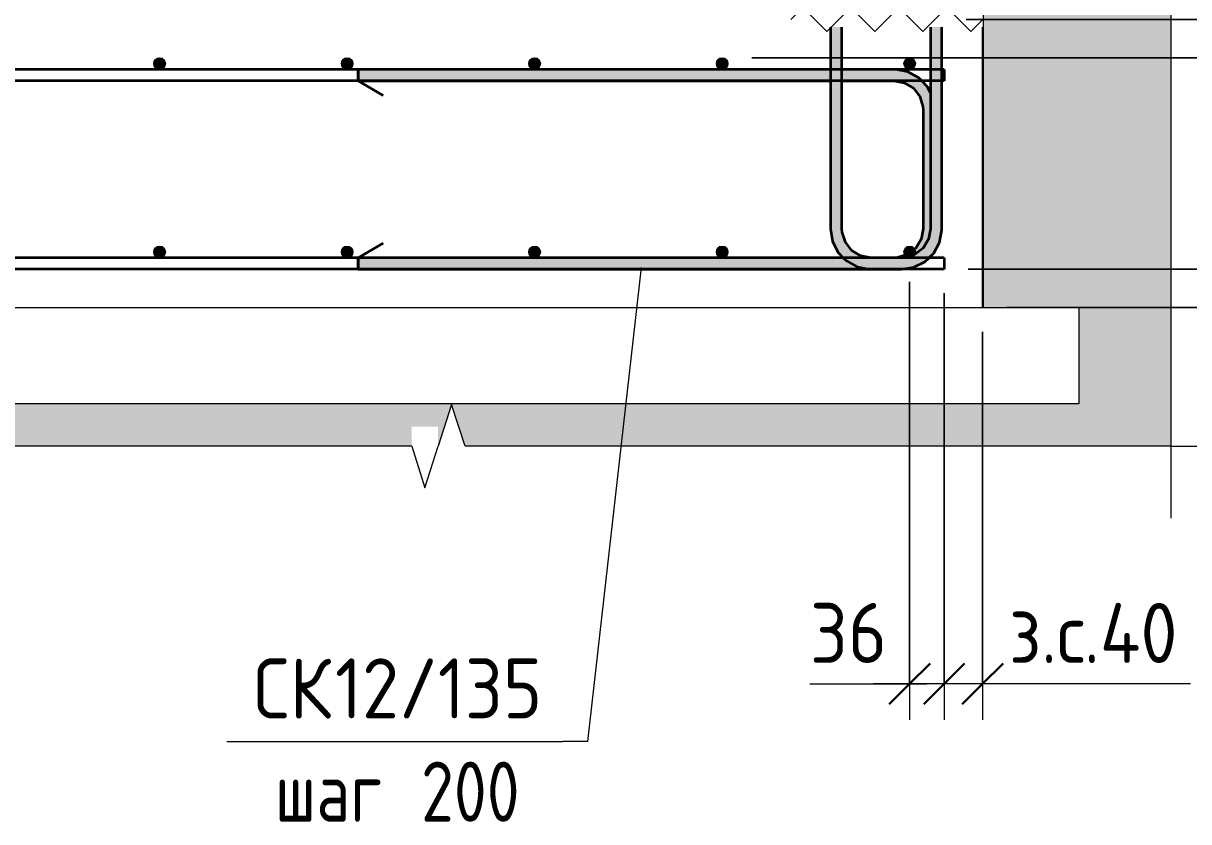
# Model space of a CAD drawing. Header units: millimetres. Extents: x 67134 to 121466, y -4758 to 13821.
# Drawn here: x 105783 to 106997, y -3785 to -2954 of the extents above; entities that cross this region are included whole.
import ezdxf

# ---------------------------------------------------------------- set-up
doc = ezdxf.new("R2010")
doc.units = ezdxf.units.MM
for name, color, linetype, lineweight in [('AA_Dim', 7, 'Continuous', 9), ('AA_Dim-25', 7, 'Continuous', 9), ('AA_Linii', 7, 'Continuous', 9), ('AA_Oformlenie', 7, 'Continuous', 9), ('AA_Vinoska', 7, 'Continuous', 9), ('AA_Visotnaya otmetka', 7, 'Continuous', 9), ('AF_Stena_Гидроизоляция', 253, 'Continuous', 20), ('KR_Armatura', 7, 'Continuous', 20), ('KR_Armatura_Tonkie', 7, 'Continuous', 20), ('KR_Fundament', 7, 'Continuous', 20)]:
    doc.layers.add(name, color=color, linetype=linetype, lineweight=lineweight)
doc.styles.add('ISOCPEUR_7', font='isocpeur.ttf', dxfattribs={"width": 0.9, "height": 62.5})
doc.styles.add('ISOCPEUR_8', font='isocpeur.ttf', dxfattribs={"width": 0.8, "height": 62.5})
doc.dimstyles.new('00_Точн_3_знака__прозр__2', dxfattribs={"dimscale": 304.8, "dimtxt": 62.248823, "dimasz": 0.139436, "dimexe": 0.123031, "dimexo": 0.082021, "dimgap": 0.008202, "dimtad": 1, "dimdec": 3, "dimrnd": 0.001, "dimdsep": 46, "dimtxsty": 'ISOCPEUR_7', "dimblk1": 'OBLIQUE', "dimblk2": 'OBLIQUE', "dimsah": 1, "dimcen": 0.09, "dimdle": 0.123031, "dimazin": 0, "dimtfac": 1, "dimtdec": 4, "dimtix": 1, "dimtmove": 1, "dimatfit": 3, "dimfxl": 1, "dimtvp": 1, "dimtolj": 1, "dimtzin": 0, "dimlwd": 18, "dimlwe": 18, "dimarcsym": 2})
doc.dimstyles.new('00_Точн_3_знака__прозр__3', dxfattribs={"dimscale": 304.8, "dimtxt": 62.248823, "dimasz": 0.139436, "dimexe": 0.123031, "dimexo": 0.082021, "dimgap": 0.008202, "dimtad": 1, "dimdec": 3, "dimrnd": 0.001, "dimdsep": 46, "dimtxsty": 'ISOCPEUR_7', "dimblk1": 'OBLIQUE', "dimblk2": 'OBLIQUE', "dimsah": 1, "dimcen": 0.09, "dimdle": 0.123031, "dimazin": 0, "dimtfac": 1, "dimtdec": 4, "dimtix": 1, "dimtmove": 0, "dimatfit": 3, "dimfxl": 1, "dimtvp": 1, "dimtolj": 1, "dimtzin": 0, "dimlwd": 18, "dimlwe": 18, "dimarcsym": 2})

# ---------------------------------------------------------------- blocks, each defined once
blk = doc.blocks.new('350_Стержень П торец СК-СГ _НесАрм_РабПлоск_ - 350_Стержень П торец СК-СГ _НесАрм_РабПлоск_-4075653-1-1 Армирование')
at = {"layer": 'KR_Armatura_Tonkie', "lineweight": 35}
h = blk.add_hatch(color=256, dxfattribs=at)
h.paths.add_polyline_path([(-71162.7, -3014), (-70923.5, -3013.8), (-70923.5, -3002), (-71415.1, -3002.2), (-71415.1, -3014)])
h.paths.add_polyline_path([(-70857.1, -3014), (-70857.1, -3002), (-70911.5, -3002.3), (-70911.5, -3014), (-70877.7, -3014)])
for points in [[(-70819.5, -3044), (-70819.5, -3043.8), (-70819.5, -3026), (-70820.7, -3023), (-70827.8, -3014), (-70836.1, -3007.6), (-70846.2, -3003.4), (-70857.1, -3002.2), (-70857.1, -3014), (-70849.2, -3015.1), (-70841.5, -3018.5), (-70835.5, -3023.3), (-70831, -3029.3), (-70828.1, -3036.2), (-70826.8, -3044), (-70819.5, -3044)], [(-70821.1, -3168), (-70819.5, -3168), (-70819.5, -3044), (-70827.1, -3044), (-70826.9, -3168), (-70822.6, -3168)], [(-70856, -3198), (-70847.7, -3197.8), (-70841.7, -3197), (-70833.6, -3193.3), (-70827.9, -3188.7), (-70823.4, -3182.7), (-70820.5, -3175.8), (-70819.5, -3168), (-70827.1, -3168), (-70828.1, -3175.8), (-70831.4, -3183.5), (-70836.3, -3189.6), (-70843, -3194.4), (-70849.5, -3197), (-70857.1, -3198)], [(-71415.1, -3210), (-70883, -3209.8), (-70893.1, -3208.2), (-70902.9, -3204), (-70911.2, -3198), (-71415.1, -3198.2), (-71415.1, -3209.8)]]:
    blk.add_hatch(color=256, dxfattribs=at).paths.add_polyline_path(points)
for p, q in [((-70923.5, -3002), (-71415.1, -3002)), ((-71415.1, -3014), (-71415.1, -3002)), ((-71415.1, -3002.2), (-71415.1, -3013.8)), ((-70857.1, -3002), (-70911.5, -3002)), ((-71415.1, -3014), (-70923.5, -3014)), ((-71415.1, -3014), (-71389.1, -3029)), ((-70911.5, -3014), (-70857.1, -3014)), ((-70827.1, -3044), (-70827.1, -3168)), ((-71415.1, -3198), (-71389.1, -3183)), ((-70910.8, -3198), (-71415.1, -3198)), ((-71415.1, -3210), (-71415.1, -3198)), ((-71415.1, -3198.2), (-71415.1, -3209.8)), ((-70857.1, -3198), (-70881.5, -3198)), ((-71415.1, -3210), (-70857.1, -3210))]:
    blk.add_line(p, q, dxfattribs=at)
at = {"layer": 'KR_Armatura_Tonkie', "lineweight": 35, "flags": 128}
for points in [[(-70828.3, -3014), (-70831.6, -3010.6), (-70842.9, -3004.5), (-70855.5, -3002), (-70857.1, -3002)], [(-70857.1, -3014), (-70846.4, -3016), (-70837.1, -3021.6), (-70830.5, -3030.1), (-70827.3, -3040.5), (-70827.1, -3044)], [(-70819.5, -3026.4), (-70822.7, -3019.8), (-70828.3, -3014)], [(-70827.1, -3168), (-70829, -3178.7), (-70834.6, -3187.9), (-70843.2, -3194.6), (-70853.5, -3197.8), (-70857.1, -3198)]]:
    blk.add_lwpolyline(points, dxfattribs=at)
blk = doc.blocks.new('265_Выпуск П одной длины _НесАрм_РабПлоск_ - В1 _d12_ t250-4071037-1-1 Армирование')
at = {"layer": 'KR_Armatura_Tonkie', "lineweight": 35}
h = blk.add_hatch(color=256, dxfattribs=at)
h.paths.add_polyline_path([(-70917.5, -3168), (-70911.5, -3168), (-70911.7, -2958), (-70923.5, -2958), (-70923.3, -3168), (-70919, -3168)])
h.paths.add_polyline_path([(-70914.1, -2942), (-70911.5, -2942), (-70911.7, -2442), (-70923.5, -2442), (-70923.3, -2942), (-70914.5, -2942)])
h = blk.add_hatch(color=256, dxfattribs=at)
h.paths.add_polyline_path([(-70815, -3168), (-70807.5, -3168), (-70807.7, -2958), (-70819.5, -2958), (-70819.2, -3168), (-70815.3, -3168)])
h.paths.add_polyline_path([(-70816.5, -2942), (-70807.5, -2942), (-70807.7, -2442), (-70819.5, -2442), (-70819.3, -2942), (-70817.3, -2942)])
for points in [[(-70881.5, -3210), (-70881.5, -3198), (-70889.8, -3196.8), (-70897.3, -3193.3), (-70902.7, -3189.2), (-70907.4, -3183), (-70910.4, -3175.8), (-70911.7, -3168), (-70923.5, -3168), (-70922, -3178.9), (-70917.8, -3189), (-70910.7, -3198.1), (-70902.5, -3204.4), (-70892.3, -3208.6), (-70886.4, -3209.3)], [(-70849.5, -3210), (-70838.6, -3208.6), (-70828.5, -3204.4), (-70819.8, -3197.7), (-70813.1, -3189), (-70808.8, -3178.5), (-70807.7, -3168), (-70819.5, -3168), (-70820.7, -3176.2), (-70823.5, -3183), (-70828.2, -3189.2), (-70834.5, -3194), (-70841.7, -3197), (-70849.5, -3198.2), (-70849.5, -3209.8)], [(-70877.7, -3210), (-70849.5, -3209.8), (-70849.5, -3198), (-70881.5, -3198.2), (-70881.5, -3210)]]:
    blk.add_hatch(color=256, dxfattribs=at).paths.add_polyline_path(points)
for p, q in [((-70923.5, -2442), (-70923.5, -2942)), ((-70923.5, -2442), (-70923.3, -2442)), ((-70911.7, -2442), (-70923.1, -2442)), ((-70923.1, -2442), (-70911.5, -2442)), ((-70911.5, -2942), (-70911.5, -2442)), ((-70911.5, -2442), (-70911.1, -2442.7)), ((-70911.1, -2442.7), (-70896.5, -2468)), ((-70819.5, -2442), (-70834.5, -2468)), ((-70819.5, -2442), (-70819.5, -2942)), ((-70819.5, -2442), (-70819.3, -2442)), ((-70819.1, -2442), (-70807.5, -2442)), ((-70807.7, -2442), (-70819.1, -2442)), ((-70807.5, -2942), (-70807.5, -2442)), ((-70923.5, -2958), (-70923.5, -3002)), ((-70911.5, -3002), (-70911.5, -2958)), ((-70819.5, -2958), (-70819.5, -3002)), ((-70807.5, -3002), (-70807.5, -2958)), ((-70923.5, -3002), (-70923.5, -3014)), ((-70911.5, -3014), (-70911.5, -3002)), ((-70819.5, -3002), (-70819.5, -3014)), ((-70807.5, -3014), (-70807.5, -3002)), ((-70923.5, -3014), (-70923.5, -3168)), ((-70911.5, -3168), (-70911.5, -3014)), ((-70819.5, -3014), (-70819.5, -3168)), ((-70807.5, -3168), (-70807.5, -3014)), ((-70849.5, -3198), (-70881.5, -3198)), ((-70881.5, -3210), (-70849.5, -3210))]:
    blk.add_line(p, q, dxfattribs=at)
at = {"layer": 'KR_Armatura_Tonkie', "lineweight": 35, "flags": 128}
for points in [[(-70923.5, -3168), (-70921.5, -3180.7), (-70915.8, -3192.2), (-70910.2, -3198)], [(-70881.5, -3198), (-70892.1, -3196), (-70901.4, -3190.4), (-70908, -3181.9), (-70911.2, -3171.5), (-70911.5, -3168)], [(-70819.5, -3168), (-70821.4, -3178.7), (-70827, -3187.9), (-70835.6, -3194.6), (-70845.9, -3197.8), (-70849.5, -3198)], [(-70820.7, -3197.9), (-70816, -3193.4), (-70809.9, -3182.1), (-70807.5, -3169.5), (-70807.5, -3168)], [(-70910.2, -3198), (-70906.9, -3201.4), (-70895.6, -3207.5), (-70883, -3210), (-70881.5, -3210)], [(-70849.5, -3210), (-70836.8, -3208), (-70825.3, -3202.3), (-70820.8, -3198)]]:
    blk.add_lwpolyline(points, dxfattribs=at)
blk = doc.blocks.new('Последовательность узлов - 3мм масшт20 маскировка-V4-1-1 Армирование')
at = {"layer": 'AA_Oformlenie'}
for p, q in [((-70965.1, 1330), (-70952.6, 1342.5)), ((-70927.6, 1317.5), (-70952.6, 1342.5)), ((-70915.1, 1330), (-70902.6, 1342.5)), ((-70877.6, 1317.5), (-70902.6, 1342.5)), ((-70865.1, 1330), (-70852.6, 1342.5)), ((-70827.6, 1317.5), (-70852.6, 1342.5)), ((-70815.1, 1330), (-70802.6, 1342.5)), ((-70777.6, 1317.5), (-70802.6, 1342.5)), ((-70915.1, 1330), (-70927.6, 1317.5)), ((-70865.1, 1330), (-70877.6, 1317.5)), ((-70815.1, 1330), (-70827.6, 1317.5)), ((-70765.1, 1330), (-70777.6, 1317.5))]:
    blk.add_line(p, q, dxfattribs=at)
blk = doc.blocks.new('011_Прямоугольник обрыва _ЭлУзла_ - 011_Прямоугольник обрыва _ЭлУзла_-4154538-1-1 Армирование')
at = {"layer": 'AA_Oformlenie'}
for p, q in [((-70569.3, -2067), (-70569.3, -3394.1)), ((-71359.5, -3394.1), (-72829.2, -3394.1)), ((-70569.3, -3394.1), (-71303.8, -3394.1))]:
    blk.add_line(p, q, dxfattribs=at)
blk = doc.blocks.new('DIMBLOCK89-1-1 Армирование')
at = {"layer": 'AA_Dim-25', "lineweight": 30}
for p, q in [((107122.6, -3210), (107101.4, -3188.8)), ((107122.6, -3210), (107143.9, -3231.2)), ((107122.6, -3250), (107101.4, -3228.8)), ((107122.6, -3250), (107143.9, -3271.2))]:
    blk.add_line(p, q, dxfattribs=at)
at = {"layer": 'AA_Dim-25', "lineweight": 18}
for p, q in [((106767.1, -3210), (107160.1, -3210)), ((107122.6, -3210), (106767.1, -3210)), ((107122.6, -3287.5), (107122.6, -3210)), ((107122.6, -3256.9), (107122.6, -3230)), ((106807.1, -3250), (107160.1, -3250)), ((107122.6, -3250), (106807.1, -3250)), ((107122.6, -3471.1), (107122.6, -3256.9))]:
    blk.add_line(p, q, dxfattribs=at)
at = {"layer": 'AA_Dim-25', "color": 0, "lineweight": 18, "insert": (107038.5, -3471.1), "char_height": 62.5, "width": 226.969, "attachment_point": 1, "rotation": 90, "line_spacing_factor": 1.149209, "style": 'ISOCPEUR_7'}
blk.add_mtext('з.с.40', dxfattribs=at)
blk = doc.blocks.new('_Oblique')
at = {"color": 0, "linetype": 'ByBlock', "lineweight": -2}
blk.add_line((-0.5, -0.5), (0.5, 0.5), dxfattribs=at)
blk = doc.blocks.new('DIMBLOCK90-1-1 Армирование')
at = {"layer": 'AA_Dim-25', "lineweight": 30}
for p, q in [((107122.6, -2990), (107101.4, -2968.8)), ((107122.6, -2990), (107143.9, -3011.3)), ((107122.6, -3210), (107101.4, -3188.8)), ((107122.6, -3210), (107143.9, -3231.2))]:
    blk.add_line(p, q, dxfattribs=at)
at = {"layer": 'AA_Dim-25', "lineweight": 18}
for p, q in [((106541.9, -2990), (107160.1, -2990)), ((107122.6, -2990), (106541.9, -2990)), ((107122.6, -3210), (107122.6, -2990)), ((106767.1, -3210), (107160.1, -3210)), ((107122.6, -3210), (106767.1, -3210))]:
    blk.add_line(p, q, dxfattribs=at)
at = {"layer": 'AA_Dim-25', "color": 0, "lineweight": 18, "insert": (107038.5, -3159.3), "char_height": 62.5, "width": 142.215, "attachment_point": 1, "rotation": 90, "line_spacing_factor": 1.149209, "style": 'ISOCPEUR_7'}
blk.add_mtext('220', dxfattribs=at)
blk = doc.blocks.new('DIMBLOCK91-1-1 Армирование')
at = {"layer": 'AA_Dim-25', "lineweight": 18}
for p, q in [((107263.3, -2676.6), (107263.3, -2890.7)), ((107263.3, -2890.7), (107122.6, -2970)), ((106765.1, -2950), (107160.1, -2950)), ((107122.6, -2950), (106765.1, -2950)), ((107122.6, -2990), (107122.6, -2950)), ((106541.9, -2990), (107160.1, -2990)), ((107122.6, -2990), (106541.9, -2990))]:
    blk.add_line(p, q, dxfattribs=at)
at = {"layer": 'AA_Dim-25', "lineweight": 30}
for p, q in [((107122.6, -2950), (107101.4, -2928.8)), ((107122.6, -2950), (107143.9, -2971.3)), ((107122.6, -2990), (107101.4, -2968.8)), ((107122.6, -2990), (107143.9, -3011.3))]:
    blk.add_line(p, q, dxfattribs=at)
at = {"layer": 'AA_Dim-25', "color": 0, "lineweight": 18, "insert": (107179.1, -2865.7), "char_height": 62.5, "width": 226.969, "attachment_point": 1, "rotation": 90, "line_spacing_factor": 1.149209, "style": 'ISOCPEUR_7'}
blk.add_mtext('з.с.40', dxfattribs=at)
blk = doc.blocks.new('DIMBLOCK92-1-1 Армирование')
at = {"layer": 'AA_Dim-25', "lineweight": 18}
for p, q in [((107122.6, -2786.7), (107122.6, -2890.7)), ((107122.6, -2890.7), (107122.6, -2925)), ((106777.1, -2900), (107160.1, -2900)), ((107122.6, -2900), (106777.1, -2900)), ((107122.6, -2950), (107122.6, -2900)), ((106765.1, -2950), (107160.1, -2950)), ((107122.6, -2950), (106765.1, -2950))]:
    blk.add_line(p, q, dxfattribs=at)
at = {"layer": 'AA_Dim-25', "lineweight": 30}
for p, q in [((107122.6, -2900), (107101.4, -2878.8)), ((107122.6, -2900), (107143.9, -2921.2)), ((107122.6, -2950), (107101.4, -2928.8)), ((107122.6, -2950), (107143.9, -2971.3))]:
    blk.add_line(p, q, dxfattribs=at)
at = {"layer": 'AA_Dim-25', "color": 0, "lineweight": 18, "insert": (107038.5, -2865.7), "char_height": 62.5, "width": 94.81, "attachment_point": 1, "rotation": 90, "line_spacing_factor": 1.149209, "style": 'ISOCPEUR_7'}
blk.add_mtext('50', dxfattribs=at)
blk = doc.blocks.new('042_М_Арматуры - Диам длина поз _ Комментарий-3662934-1-1 Армирование')
at = {"layer": 'AA_Vinoska'}
blk.add_line((-72259.7, -2790.4), (-71909.7, -2790.4), dxfattribs=at)
blk = doc.blocks.new('DIMBLOCK100-1-1 Армирование')
at = {"layer": 'AA_Dim-25', "lineweight": 18}
for p, q in [((106742.1, -3235), (106742.1, -3679.1)), ((106742.1, -3641.6), (106742.1, -3235)), ((106782.1, -3275), (106782.1, -3679.1)), ((106782.1, -3641.6), (106782.1, -3275)), ((106819.6, -3641.6), (106704.6, -3641.6)), ((106784.5, -3641.5), (106762.1, -3641.6)), ((106998.7, -3641.5), (106784.5, -3641.5))]:
    blk.add_line(p, q, dxfattribs=at)
at = {"layer": 'AA_Dim-25', "lineweight": 30}
for p, q in [((106742.1, -3641.6), (106763.4, -3620.3)), ((106782.1, -3641.6), (106803.4, -3620.3)), ((106742.1, -3641.6), (106720.9, -3662.8)), ((106782.1, -3641.6), (106760.9, -3662.8))]:
    blk.add_line(p, q, dxfattribs=at)
at = {"layer": 'AA_Dim-25', "color": 0, "lineweight": 18, "insert": (106809.5, -3557.4), "char_height": 62.5, "width": 226.969, "attachment_point": 1, "line_spacing_factor": 1.149209, "style": 'ISOCPEUR_7'}
blk.add_mtext('з.с.40', dxfattribs=at)
blk = doc.blocks.new('DIMBLOCK102-1-1 Армирование')
at = {"layer": 'AA_Dim-25', "lineweight": 18}
for p, q in [((106706.1, -3223), (106706.1, -3679.1)), ((106706.1, -3641.6), (106706.1, -3223)), ((106742.1, -3235), (106742.1, -3679.1)), ((106742.1, -3641.6), (106742.1, -3235)), ((106602.3, -3641.5), (106706.3, -3641.5)), ((106779.6, -3641.6), (106668.6, -3641.6)), ((106706.3, -3641.5), (106724.1, -3641.6))]:
    blk.add_line(p, q, dxfattribs=at)
at = {"layer": 'AA_Dim-25', "lineweight": 30}
for p, q in [((106706.1, -3641.6), (106727.4, -3620.3)), ((106742.1, -3641.6), (106763.4, -3620.3)), ((106706.1, -3641.6), (106684.9, -3662.8)), ((106742.1, -3641.6), (106720.9, -3662.8))]:
    blk.add_line(p, q, dxfattribs=at)
at = {"layer": 'AA_Dim-25', "color": 0, "lineweight": 18, "insert": (106602.3, -3557.4), "char_height": 62.5, "width": 94.81, "attachment_point": 1, "line_spacing_factor": 1.149209, "style": 'ISOCPEUR_7'}
blk.add_mtext('36', dxfattribs=at)

msp = doc.modelspace()

# ---------------------------------------------------------------- hatches: boundary and pattern name
at = {"layer": 'AA_Oformlenie'}
h = msp.add_hatch(dxfattribs=at)
h.set_pattern_fill('FP_12', color=250, style=0, pattern_type=2)
h.set_pattern_definition([(0, (104886.038, 825), (101.6, 25.4), [8.382, -67.818, 8.382, -67.818, -406.4]), (0, (104886.038, 825), (101.6, 25.4), [-152.4, 8.382, -144.018, 8.382, -67.818, -177.8]), (0, (104886.038, 825), (101.6, 25.4), [-381, 8.382, -42.418, 8.382, -118.618]), (120, (104924.138, 837.7), (-72.79705, 75.28818), [8.382, -67.818, 8.382, -67.818, -406.4]), (120, (104924.138, 837.7), (-72.79705, 75.28818), [-152.4, 8.382, -144.018, 8.382, -67.818, -177.8]), (120, (104924.138, 837.7), (-72.79705, 75.28818), [-381, 8.382, -42.418, 8.382, -118.618]), (240, (104936.838, 888.5), (-28.80295, -100.68818), [8.382, -67.818, 8.382, -67.818, -406.4]), (240, (104936.838, 888.5), (-28.80295, -100.68818), [-152.4, 8.382, -144.018, 8.382, -67.818, -177.8]), (240, (104936.838, 888.5), (-28.80295, -100.68818), [-381, 8.382, -42.418, 8.382, -118.618])])
h.paths.add_polyline_path([(103927.1036, -3394.1315), (104662.3011, -3394.1315), (104662.3011, -3374.0538), (104689.8011, -3374.0538), (104689.8011, -3394.1315), (104703.8783, -3350.8064), (104717.9555, -3394.1315), (106187.6963, -3394.1315), (106187.6963, -3374.0538), (106215.1963, -3374.0538), (106215.1963, -3394.1315), (106229.2735, -3350.8064), (106243.3506, -3394.1315), (106977.8939, -3394.1315), (106977.8939, -2066.9843), (106957.8161, -2066.9843), (106957.8161, -2039.4843), (106977.8939, -2039.4843), (106934.5688, -2025.4072), (106977.8939, -2011.33), (106977.8939, -1165), (106782.1348, -1165), (106782.1348, -3250), (106882.1348, -3250), (106882.1348, -3350), (103992.1348, -3350), (103992.1348, -3250), (104092.1348, -3250), (104092.1348, -1165), (103927.1036, -1165), (103927.1036, -2011.33), (103946.7299, -2011.33), (103946.7299, -2039.4843), (103927.1036, -2039.4843), (103970.4048, -2053.2343), (103927.1036, -2066.9843), (103927.1036, -3376.0125)])
at = {"layer": 'KR_Armatura'}
h = msp.add_hatch(color=256, dxfattribs=at)
edge = h.paths.add_edge_path()
edge.add_arc((105925.2117, -2996), 6, 0, 360)
for points in [[(105922.2117, -3001.1962), (105928.2117, -3001.1962), (105931.2117, -2996), (105928.2117, -2990.8038), (105922.2117, -2990.8038), (105919.2117, -2996)], [(106117.4425, -3001.1962), (106123.4425, -3001.1962), (106126.4425, -2996), (106123.4425, -2990.8038), (106117.4425, -2990.8038), (106114.4425, -2996)], [(106312.6732, -3001.1962), (106318.6732, -3001.1962), (106321.6732, -2996), (106318.6732, -2990.8038), (106312.6732, -2990.8038), (106309.6732, -2996)], [(106507.904, -3001.1962), (106513.904, -3001.1962), (106516.904, -2996), (106513.904, -2990.8038), (106507.904, -2990.8038), (106504.904, -2996)], [(106703.1348, -3001.1962), (106709.1348, -3001.1962), (106712.1348, -2996), (106709.1348, -2990.8038), (106703.1348, -2990.8038), (106700.1348, -2996)], [(105922.2117, -3197.1962), (105928.2117, -3197.1962), (105931.2117, -3192), (105928.2117, -3186.8038), (105922.2117, -3186.8038), (105919.2117, -3192)], [(106117.4425, -3197.1962), (106123.4425, -3197.1962), (106126.4425, -3192), (106123.4425, -3186.8038), (106117.4425, -3186.8038), (106114.4425, -3192)], [(106312.6732, -3197.1962), (106318.6732, -3197.1962), (106321.6732, -3192), (106318.6732, -3186.8038), (106312.6732, -3186.8038), (106309.6732, -3192)], [(106507.904, -3197.1962), (106513.904, -3197.1962), (106516.904, -3192), (106513.904, -3186.8038), (106507.904, -3186.8038), (106504.904, -3192)], [(106703.1348, -3197.1962), (106709.1348, -3197.1962), (106712.1348, -3192), (106709.1348, -3186.8038), (106703.1348, -3186.8038), (106700.1348, -3192), (106700.888, -3193.3046)]]:
    msp.add_hatch(color=256, dxfattribs=at).paths.add_polyline_path(points)
h = msp.add_hatch(color=256, dxfattribs=at)
edge = h.paths.add_edge_path()
edge.add_arc((106120.4425, -2996), 6, 0, 360)
h = msp.add_hatch(color=256, dxfattribs=at)
edge = h.paths.add_edge_path()
edge.add_arc((106315.6732, -2996), 6, 0, 360)
h = msp.add_hatch(color=256, dxfattribs=at)
edge = h.paths.add_edge_path()
edge.add_arc((106510.904, -2996), 6, 0, 360)
h = msp.add_hatch(color=256, dxfattribs=at)
edge = h.paths.add_edge_path()
edge.add_arc((106706.1348, -2996), 6, 0, 360)
h = msp.add_hatch(color=256, dxfattribs=at)
edge = h.paths.add_edge_path()
edge.add_arc((105925.2117, -3192), 6, 0, 360)
h = msp.add_hatch(color=256, dxfattribs=at)
edge = h.paths.add_edge_path()
edge.add_arc((106120.4425, -3192), 6, 0, 360)
h = msp.add_hatch(color=256, dxfattribs=at)
edge = h.paths.add_edge_path()
edge.add_arc((106315.6732, -3192), 6, 0, 360)
h = msp.add_hatch(color=256, dxfattribs=at)
edge = h.paths.add_edge_path()
edge.add_arc((106510.904, -3192), 6, 0, 360)
h = msp.add_hatch(color=256, dxfattribs=at)
edge = h.paths.add_edge_path()
edge.add_arc((106706.1348, -3192), 6, 0, 360)

# ---------------------------------------------------------------- linework, layer by layer
at = {"layer": 'AA_Linii'}
for p, q in [((106782.1348, -2958), (106782.1348, -3250)), ((106782.1348, -3250), (106882.1348, -3250)), ((106882.1348, -3250), (106882.1348, -3350)), ((106882.1348, -3350), (103992.1348, -3350))]:
    msp.add_line(p, q, dxfattribs=at)
at = {"layer": 'AA_Vinoska'}
for p, q in [((106426.6833, -3208.1787), (106370.6369, -3701.4806)), ((106229.2735, -3350.8064), (106215.1963, -3394.1315)), ((106243.3506, -3394.1315), (106229.2735, -3350.8064)), ((106187.6963, -3394.1315), (106201.4463, -3437.4327)), ((106201.4463, -3437.4327), (106215.1963, -3394.1315)), ((106977.8939, -3394.1315), (107052.8939, -3394.1315)), ((106977.8939, -3394.1315), (106977.8939, -3469.1315)), ((106370.6369, -3701.4806), (106345.1612, -3701.4806))]:
    msp.add_line(p, q, dxfattribs=at)
at = {"layer": 'AA_Visotnaya otmetka'}
for q in [(107376.4458, -3250), (106859.4339, -3250)]:
    msp.add_line((106859.4339, -3250), q, dxfattribs=at)
at = {"layer": 'AF_Stena_Гидроизоляция'}
for p, q in [((106783.1348, -3250), (106783.1348, -1430)), ((106782.1348, -2958), (106782.1348, -3250)), ((106782.1348, -3250), (106783.1348, -3250))]:
    msp.add_line(p, q, dxfattribs=at)
at = {"layer": 'KR_Armatura'}
for p, q in [((105922.2117, -2990.8038), (105919.2117, -2996)), ((105919.2117, -2996), (105922.2117, -3001.1962)), ((105928.2117, -2990.8038), (105922.2117, -2990.8038)), ((105931.2117, -2996), (105928.2117, -2990.8038)), ((105928.2117, -3001.1962), (105931.2117, -2996)), ((106117.4425, -2990.8038), (106114.4425, -2996)), ((106114.4425, -2996), (106117.4425, -3001.1962)), ((106123.4425, -2990.8038), (106117.4425, -2990.8038)), ((106126.4425, -2996), (106123.4425, -2990.8038)), ((106123.4425, -3001.1962), (106126.4425, -2996)), ((106312.6732, -2990.8038), (106309.6732, -2996)), ((106309.6732, -2996), (106312.6732, -3001.1962)), ((106318.6732, -2990.8038), (106312.6732, -2990.8038)), ((106321.6732, -2996), (106318.6732, -2990.8038)), ((106318.6732, -3001.1962), (106321.6732, -2996)), ((106507.904, -2990.8038), (106504.904, -2996)), ((106504.904, -2996), (106507.904, -3001.1962)), ((106513.904, -2990.8038), (106507.904, -2990.8038)), ((106516.904, -2996), (106513.904, -2990.8038)), ((106513.904, -3001.1962), (106516.904, -2996)), ((106703.1348, -2990.8038), (106700.1348, -2996)), ((106700.1348, -2996), (106703.1348, -3001.1962)), ((106709.1348, -2990.8038), (106703.1348, -2990.8038)), ((106712.1348, -2996), (106709.1348, -2990.8038)), ((106709.1348, -3001.1962), (106712.1348, -2996)), ((105922.2117, -3001.1962), (105928.2117, -3001.1962)), ((106117.4425, -3001.1962), (106123.4425, -3001.1962)), ((106312.6732, -3001.1962), (106318.6732, -3001.1962)), ((106507.904, -3001.1962), (106513.904, -3001.1962)), ((106703.1348, -3001.1962), (106709.1348, -3001.1962)), ((105922.2117, -3186.8038), (105919.2117, -3192)), ((105928.2117, -3186.8038), (105922.2117, -3186.8038)), ((105931.2117, -3192), (105928.2117, -3186.8038)), ((106117.4425, -3186.8038), (106114.4425, -3192)), ((106123.4425, -3186.8038), (106117.4425, -3186.8038)), ((106126.4425, -3192), (106123.4425, -3186.8038)), ((106312.6732, -3186.8038), (106309.6732, -3192)), ((106318.6732, -3186.8038), (106312.6732, -3186.8038)), ((106321.6732, -3192), (106318.6732, -3186.8038)), ((106507.904, -3186.8038), (106504.904, -3192)), ((106513.904, -3186.8038), (106507.904, -3186.8038)), ((106516.904, -3192), (106513.904, -3186.8038)), ((106703.1348, -3186.8038), (106700.1348, -3192)), ((106709.1348, -3186.8038), (106703.1348, -3186.8038)), ((106712.1348, -3192), (106709.1348, -3186.8038)), ((105919.2117, -3192), (105922.2117, -3197.1962)), ((105922.2117, -3197.1962), (105928.2117, -3197.1962)), ((105928.2117, -3197.1962), (105931.2117, -3192)), ((106114.4425, -3192), (106117.4425, -3197.1962)), ((106117.4425, -3197.1962), (106123.4425, -3197.1962)), ((106123.4425, -3197.1962), (106126.4425, -3192)), ((106309.6732, -3192), (106312.6732, -3197.1962)), ((106312.6732, -3197.1962), (106318.6732, -3197.1962)), ((106318.6732, -3197.1962), (106321.6732, -3192)), ((106504.904, -3192), (106507.904, -3197.1962)), ((106507.904, -3197.1962), (106513.904, -3197.1962)), ((106513.904, -3197.1962), (106516.904, -3192)), ((106700.1348, -3192), (106700.888, -3193.3046)), ((106700.888, -3193.3046), (106703.1348, -3197.1962)), ((106703.1348, -3197.1962), (106709.1348, -3197.1962)), ((106709.1348, -3197.1962), (106712.1348, -3192))]:
    msp.add_line(p, q, dxfattribs=at)
for centre in [(105925.2117, -2996), (106120.4425, -2996), (106315.6732, -2996), (106510.904, -2996), (106706.1348, -2996), (105925.2117, -3192), (106120.4425, -3192), (106315.6732, -3192), (106510.904, -3192), (106706.1348, -3192)]:
    msp.add_circle(centre, 6, dxfattribs=at)
at = {"layer": 'KR_Armatura_Tonkie', "lineweight": 35}
for p, q in [((106742.1348, -3002), (104132.1348, -3002)), ((106742.1348, -3002), (106742.1348, -3014)), ((106742.1348, -3014), (104132.1348, -3014)), ((106742.1348, -3198), (104132.1348, -3198)), ((106742.1348, -3198), (106742.1348, -3210)), ((106742.1348, -3210), (104132.1348, -3210))]:
    msp.add_line(p, q, dxfattribs=at)
at = {"layer": 'KR_Fundament'}
for p, q in [((106782.1348, -3250), (106782.1348, -2958)), ((104092.1348, -3250), (106782.1348, -3250))]:
    msp.add_line(p, q, dxfattribs=at)

# ---------------------------------------------------------------- block references
at = {"layer": 'AA_Oformlenie'}
msp.add_blockref('011_Прямоугольник обрыва _ЭлУзла_ - 011_Прямоугольник обрыва _ЭлУзла_-4154538-1-1 Армирование', (177547.1964, 0), dxfattribs=at)
at = {"layer": 'AA_Oformlenie', "rotation": 180}
msp.add_blockref('Последовательность узлов - 3мм масшт20 маскировка-V4-1-1 Армирование', (35817.2363, -1620), dxfattribs=at)
at = {"layer": 'AA_Vinoska'}
msp.add_blockref('042_М_Арматуры - Диам длина поз _ Комментарий-3662934-1-1 Армирование', (178254.8479, -911.0814), dxfattribs=at)
at = {"layer": 'KR_Armatura_Tonkie', "lineweight": 35}
for name in ['265_Выпуск П одной длины _НесАрм_РабПлоск_ - В1 _d12_ t250-4071037-1-1 Армирование', '350_Стержень П торец СК-СГ _НесАрм_РабПлоск_ - 350_Стержень П торец СК-СГ _НесАрм_РабПлоск_-4075653-1-1 Армирование']:
    msp.add_blockref(name, (177547.1964, 0), dxfattribs=at)

# ---------------------------------------------------------------- texts
at = {"layer": 'AA_Vinoska', "char_height": 62.5, "attachment_point": 1}
for s, insert, width, style in [('СК', (106023.0272, -3615.128), 102.816422, 'ISOCPEUR_7'), ('12/135', (106107.8593, -3615.128), 263.354344, 'ISOCPEUR_7'), (' 200', (106165.5877, -3722.6043), 166.751, 'ISOCPEUR_8'), ('шаг', (106045.2022, -3722.6043), 145.907125, 'ISOCPEUR_8')]:
    msp.add_mtext(s, dxfattribs=dict(at, insert=insert, width=width, style=style))

# ---------------------------------------------------------------- dimensions: what is measured, and where the dimension line sits
at = {"layer": 'AA_Dim', "lineweight": 18}
for base, p1, p2, override, picture, middle in [((107122.6072, -2950), (106516.904, -2990), (106740.1348, -2950), {"dimpost": 'з.с.<>', "dimfxl": 226.786191}, 'DIMBLOCK91-1-1 Армирование', (107220.7673, -2752.2524)), ((107122.6072, -2900), (106740.1348, -2950), (106752.1348, -2900), {"dimpost": '<>', "dimfxl": 51.419841}, 'DIMBLOCK92-1-1 Армирование', (107080.1204, -2818.3348)), ((107122.6072, -3210), (106782.1348, -3250), (106742.1348, -3210), {"dimpost": 'з.с.<>', "dimfxl": 56.568542}, 'DIMBLOCK89-1-1 Армирование', (107080.1204, -3357.6001))]:
    dim = msp.add_linear_dim(base=base, p1=p1, p2=p2, angle=90, dimstyle='00_Точн_3_знака__прозр__2', override=override, dxfattribs=at)
    dim.commit()
    dim.dimension.update_dxf_attribs({"geometry": picture, "text_midpoint": middle, "dimtype": 160, "text_rotation": 90})
dim = msp.add_linear_dim(base=(107122.6072, -2990), p1=(106742.1348, -3210), p2=(106516.904, -2990), angle=90, dimstyle='00_Точн_3_знака__прозр__3', override={"dimpost": '<>', "dimfxl": 314.847422}, dxfattribs=at)
dim.commit()
dim.dimension.update_dxf_attribs({"geometry": 'DIMBLOCK90-1-1 Армирование', "text_midpoint": (107088.8572, -3100)})
for base, p1, p2, override, picture, middle in [((106706.1348, -3641.5646), (106742.1348, -3210), (106706.1348, -3198), {"dimpost": '<>', "dimfxl": 37.947332}, 'DIMBLOCK102-1-1 Армирование', (106649.6795, -3599.0446)), ((106742.1348, -3641.5646), (106782.1348, -3250), (106742.1348, -3210), {"dimpost": 'з.с.<>', "dimfxl": 56.568542}, 'DIMBLOCK100-1-1 Армирование', (106923.0048, -3599.0446))]:
    dim = msp.add_linear_dim(base=base, p1=p1, p2=p2, dimstyle='00_Точн_3_знака__прозр__2', override=override, dxfattribs=at)
    dim.commit()
    dim.dimension.update_dxf_attribs({"geometry": picture, "text_midpoint": middle, "dimtype": 160})

doc.saveas('drawing.dxf')
